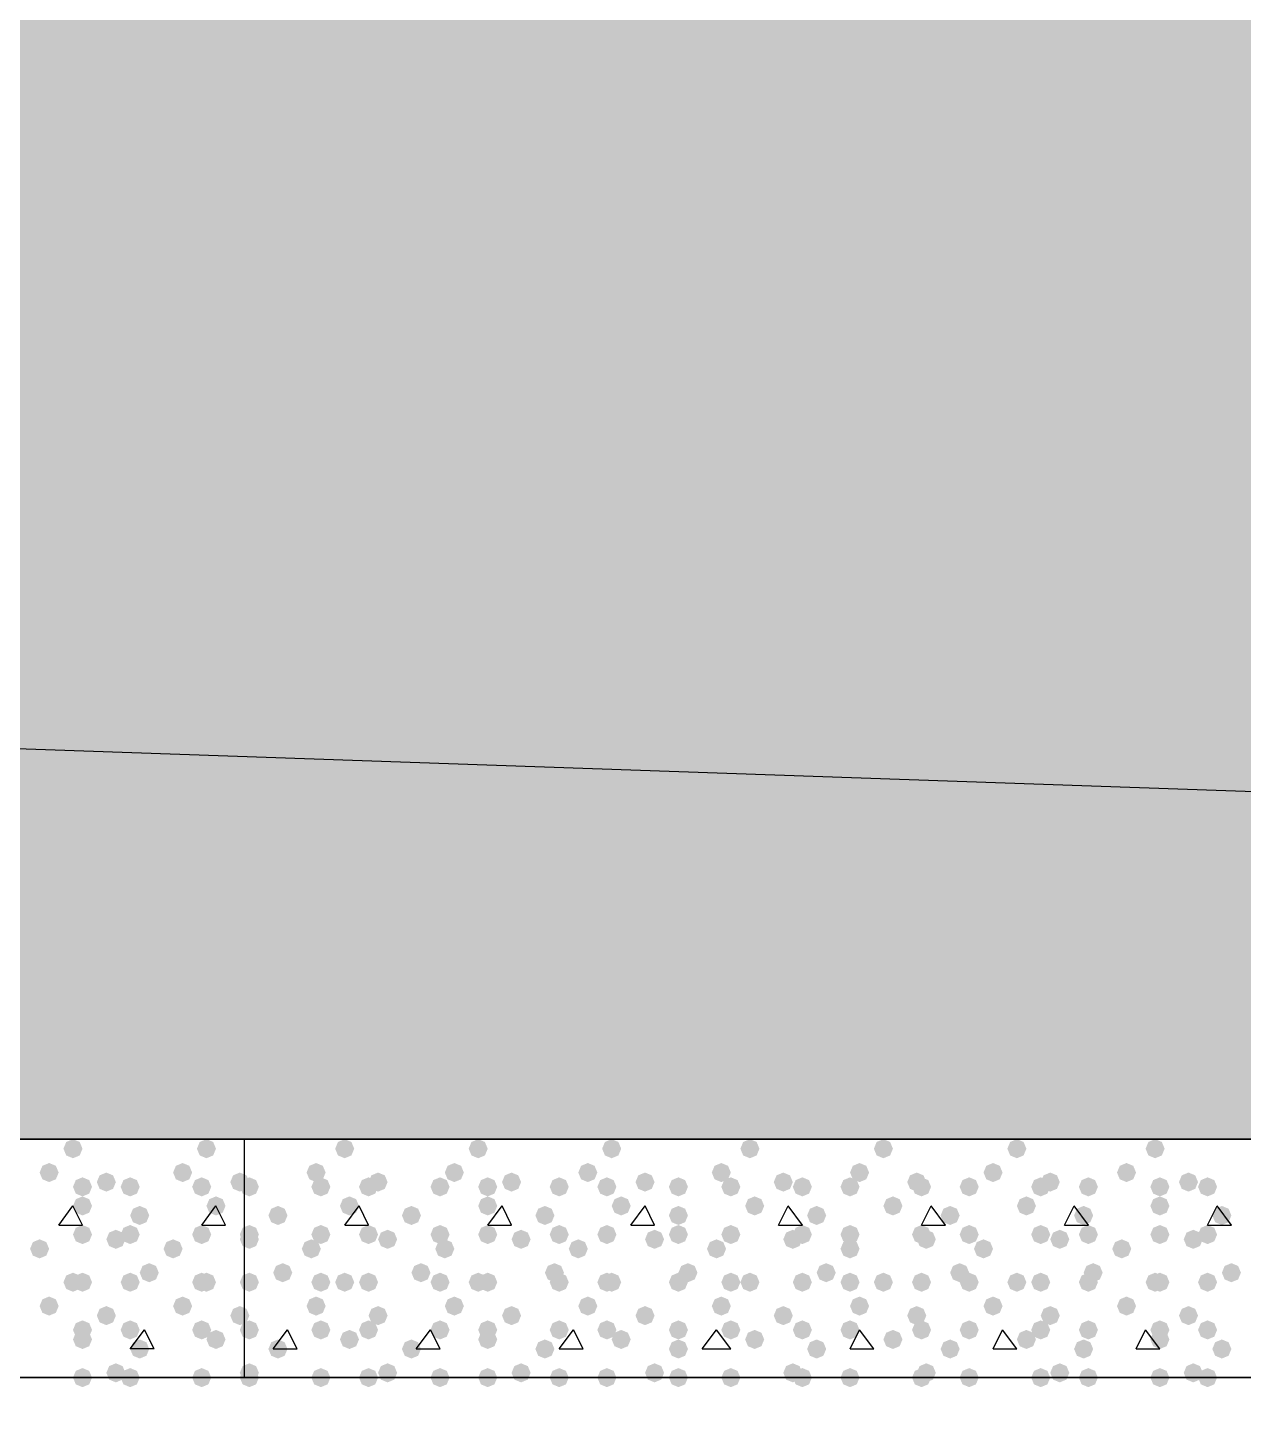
# Model space of a CAD drawing. Header units: millimetres. Extents: x 0 to 420, y 0 to 297.
# Drawn here: x 279.76 to 290.55, y 147.82 to 160.11 of the extents above; entities that cross this region are included whole.
import ezdxf

# ---------------------------------------------------------------- set-up
doc = ezdxf.new("R2010")
doc.units = ezdxf.units.MM
doc.layers.get('0').update_dxf_attribs({"linetype": 'CONTINUOUS'})

msp = doc.modelspace()

# ---------------------------------------------------------------- hatches: boundary and pattern name
at = {"true_color": 0x000008}
h = msp.add_hatch(color=0, dxfattribs=at)
h.paths.add_polyline_path([(379.518333, 162.263667), (33.401, 162.263667), (379.518333, 150.241)], flags=0)
h.paths.add_polyline_path([(33.401, 162.263667), (379.518333, 150.241), (33.401, 150.241)], flags=0)
at = {"true_color": 0x000007}
for points in [[(280.246667, 150.156333), (280.221796, 150.096537), (280.162, 150.071667), (280.102204, 150.096537), (280.077333, 150.156333), (280.102204, 150.216129), (280.162, 150.241), (280.221796, 150.216129)], [(281.432, 150.156333), (281.407129, 150.096537), (281.347333, 150.071667), (281.287537, 150.096537), (281.262667, 150.156333), (281.287537, 150.216129), (281.347333, 150.241), (281.407129, 150.216129)], [(280.035, 149.944667), (280.010129, 149.884871), (279.950333, 149.86), (279.890538, 149.884871), (279.865667, 149.944667), (279.890537, 150.004462), (279.950333, 150.029333), (280.010129, 150.004463)], [(281.220333, 149.944667), (281.195462, 149.884871), (281.135667, 149.86), (281.075871, 149.884871), (281.051, 149.944667), (281.075871, 150.004462), (281.135667, 150.029333), (281.195462, 150.004463)], [(280.331333, 149.817667), (280.306462, 149.757871), (280.246667, 149.733), (280.186871, 149.757871), (280.162, 149.817667), (280.186871, 149.877462), (280.246667, 149.902333), (280.306462, 149.877463)], [(280.543, 149.86), (280.518129, 149.800204), (280.458333, 149.775333), (280.398537, 149.800204), (280.373667, 149.86), (280.398537, 149.919796), (280.458333, 149.944667), (280.518129, 149.919796)], [(280.754667, 149.817667), (280.729796, 149.757871), (280.67, 149.733), (280.610204, 149.757871), (280.585333, 149.817667), (280.610204, 149.877462), (280.67, 149.902333), (280.729796, 149.877463)], [(281.389667, 149.817667), (281.364796, 149.757871), (281.305, 149.733), (281.245204, 149.757871), (281.220333, 149.817667), (281.245204, 149.877462), (281.305, 149.902333), (281.364796, 149.877463)], [(281.728333, 149.86), (281.703463, 149.800204), (281.643667, 149.775333), (281.583871, 149.800204), (281.559, 149.86), (281.583871, 149.919796), (281.643667, 149.944667), (281.703462, 149.919796)], [(280.331333, 149.648333), (280.306462, 149.588537), (280.246667, 149.563667), (280.186871, 149.588537), (280.162, 149.648333), (280.186871, 149.708129), (280.246667, 149.733), (280.306462, 149.708129)], [(281.516667, 149.648333), (281.491796, 149.588537), (281.432, 149.563667), (281.372204, 149.588537), (281.347333, 149.648333), (281.372204, 149.708129), (281.432, 149.733), (281.491796, 149.708129)], [(280.839333, 149.563667), (280.814462, 149.503871), (280.754667, 149.479), (280.694871, 149.503871), (280.67, 149.563667), (280.694871, 149.623462), (280.754667, 149.648333), (280.814462, 149.623463)], [(280.331333, 149.394333), (280.306462, 149.334537), (280.246667, 149.309667), (280.186871, 149.334537), (280.162, 149.394333), (280.186871, 149.454129), (280.246667, 149.479), (280.306462, 149.454129)], [(280.754667, 149.394333), (280.729796, 149.334537), (280.67, 149.309667), (280.610204, 149.334537), (280.585333, 149.394333), (280.610204, 149.454129), (280.67, 149.479), (280.729796, 149.454129)], [(281.389667, 149.394333), (281.364796, 149.334537), (281.305, 149.309667), (281.245204, 149.334537), (281.220333, 149.394333), (281.245204, 149.454129), (281.305, 149.479), (281.364796, 149.454129)], [(279.950333, 149.267333), (279.925462, 149.207537), (279.865667, 149.182667), (279.805871, 149.207537), (279.781, 149.267333), (279.805871, 149.327129), (279.865667, 149.352), (279.925462, 149.327129)], [(280.627667, 149.352), (280.602796, 149.292204), (280.543, 149.267333), (280.483204, 149.292204), (280.458333, 149.352), (280.483204, 149.411796), (280.543, 149.436667), (280.602796, 149.411796)], [(281.135667, 149.267333), (281.110796, 149.207537), (281.051, 149.182667), (280.991204, 149.207537), (280.966333, 149.267333), (280.991204, 149.327129), (281.051, 149.352), (281.110796, 149.327129)], [(280.924, 149.055667), (280.899129, 148.995871), (280.839333, 148.971), (280.779538, 148.995871), (280.754667, 149.055667), (280.779537, 149.115462), (280.839333, 149.140333), (280.899129, 149.115463)], [(280.246667, 148.971), (280.221796, 148.911204), (280.162, 148.886333), (280.102204, 148.911204), (280.077333, 148.971), (280.102204, 149.030796), (280.162, 149.055667), (280.221796, 149.030796)], [(280.331333, 148.971), (280.306462, 148.911204), (280.246667, 148.886333), (280.186871, 148.911204), (280.162, 148.971), (280.186871, 149.030796), (280.246667, 149.055667), (280.306462, 149.030796)], [(280.754667, 148.971), (280.729796, 148.911204), (280.67, 148.886333), (280.610204, 148.911204), (280.585333, 148.971), (280.610204, 149.030796), (280.67, 149.055667), (280.729796, 149.030796)], [(281.389667, 148.971), (281.364796, 148.911204), (281.305, 148.886333), (281.245204, 148.911204), (281.220333, 148.971), (281.245204, 149.030796), (281.305, 149.055667), (281.364796, 149.030796)], [(281.432, 148.971), (281.407129, 148.911204), (281.347333, 148.886333), (281.287537, 148.911204), (281.262667, 148.971), (281.287537, 149.030796), (281.347333, 149.055667), (281.407129, 149.030796)], [(280.035, 148.759333), (280.010129, 148.699537), (279.950333, 148.674667), (279.890538, 148.699537), (279.865667, 148.759333), (279.890537, 148.819129), (279.950333, 148.844), (280.010129, 148.819129)], [(280.543, 148.674667), (280.518129, 148.614871), (280.458333, 148.59), (280.398537, 148.614871), (280.373667, 148.674667), (280.398537, 148.734462), (280.458333, 148.759333), (280.518129, 148.734463)], [(281.220333, 148.759333), (281.195462, 148.699537), (281.135667, 148.674667), (281.075871, 148.699537), (281.051, 148.759333), (281.075871, 148.819129), (281.135667, 148.844), (281.195462, 148.819129)], [(281.728333, 148.674667), (281.703463, 148.614871), (281.643667, 148.59), (281.583871, 148.614871), (281.559, 148.674667), (281.583871, 148.734462), (281.643667, 148.759333), (281.703462, 148.734463)], [(280.331333, 148.547667), (280.306462, 148.487871), (280.246667, 148.463), (280.186871, 148.487871), (280.162, 148.547667), (280.186871, 148.607462), (280.246667, 148.632333), (280.306462, 148.607463)], [(280.754667, 148.547667), (280.729796, 148.487871), (280.67, 148.463), (280.610204, 148.487871), (280.585333, 148.547667), (280.610204, 148.607462), (280.67, 148.632333), (280.729796, 148.607463)], [(281.389667, 148.547667), (281.364796, 148.487871), (281.305, 148.463), (281.245204, 148.487871), (281.220333, 148.547667), (281.245204, 148.607462), (281.305, 148.632333), (281.364796, 148.607463)], [(280.331333, 148.463), (280.306462, 148.403204), (280.246667, 148.378333), (280.186871, 148.403204), (280.162, 148.463), (280.186871, 148.522796), (280.246667, 148.547667), (280.306462, 148.522796)], [(281.516667, 148.463), (281.491796, 148.403204), (281.432, 148.378333), (281.372204, 148.403204), (281.347333, 148.463), (281.372204, 148.522796), (281.432, 148.547667), (281.491796, 148.522796)], [(280.839333, 148.378333), (280.814462, 148.318537), (280.754667, 148.293667), (280.694871, 148.318537), (280.67, 148.378333), (280.694871, 148.438129), (280.754667, 148.463), (280.814462, 148.438129)], [(280.627667, 148.166667), (280.602796, 148.106871), (280.543, 148.082), (280.483204, 148.106871), (280.458333, 148.166667), (280.483204, 148.226462), (280.543, 148.251333), (280.602796, 148.226463)], [(280.331333, 148.124333), (280.306462, 148.064537), (280.246667, 148.039667), (280.186871, 148.064537), (280.162, 148.124333), (280.186871, 148.184129), (280.246667, 148.209), (280.306462, 148.184129)], [(280.754667, 148.124333), (280.729796, 148.064537), (280.67, 148.039667), (280.610204, 148.064537), (280.585333, 148.124333), (280.610204, 148.184129), (280.67, 148.209), (280.729796, 148.184129)], [(281.389667, 148.124333), (281.364796, 148.064537), (281.305, 148.039667), (281.245204, 148.064537), (281.220333, 148.124333), (281.245204, 148.184129), (281.305, 148.209), (281.364796, 148.184129)]]:
    msp.add_hatch(color=0, dxfattribs=at).paths.add_polyline_path(points, flags=0)
at = {"true_color": 0x000008}
for points in [[(282.659667, 150.156333), (282.634796, 150.096537), (282.575, 150.071667), (282.515204, 150.096537), (282.490333, 150.156333), (282.515204, 150.216129), (282.575, 150.241), (282.634796, 150.216129)], [(283.845, 150.156333), (283.820129, 150.096537), (283.760333, 150.071667), (283.700538, 150.096537), (283.675667, 150.156333), (283.700537, 150.216129), (283.760333, 150.241), (283.820129, 150.216129)], [(285.030333, 150.156333), (285.005463, 150.096537), (284.945667, 150.071667), (284.885871, 150.096537), (284.861, 150.156333), (284.885871, 150.216129), (284.945667, 150.241), (285.005462, 150.216129)], [(286.258, 150.156333), (286.233129, 150.096537), (286.173333, 150.071667), (286.113538, 150.096537), (286.088667, 150.156333), (286.113537, 150.216129), (286.173333, 150.241), (286.233129, 150.216129)], [(287.443333, 150.156333), (287.418463, 150.096537), (287.358667, 150.071667), (287.298871, 150.096537), (287.274, 150.156333), (287.298871, 150.216129), (287.358667, 150.241), (287.418462, 150.216129)], [(288.628667, 150.156333), (288.603796, 150.096537), (288.544, 150.071667), (288.484204, 150.096537), (288.459333, 150.156333), (288.484204, 150.216129), (288.544, 150.241), (288.603796, 150.216129)], [(289.856333, 150.156333), (289.831462, 150.096537), (289.771667, 150.071667), (289.711871, 150.096537), (289.687, 150.156333), (289.711871, 150.216129), (289.771667, 150.241), (289.831462, 150.216129)], [(282.405667, 149.944667), (282.380796, 149.884871), (282.321, 149.86), (282.261204, 149.884871), (282.236333, 149.944667), (282.261204, 150.004462), (282.321, 150.029333), (282.380796, 150.004463)], [(283.633333, 149.944667), (283.608462, 149.884871), (283.548667, 149.86), (283.488871, 149.884871), (283.464, 149.944667), (283.488871, 150.004462), (283.548667, 150.029333), (283.608462, 150.004463)], [(284.818667, 149.944667), (284.793796, 149.884871), (284.734, 149.86), (284.674204, 149.884871), (284.649333, 149.944667), (284.674204, 150.004462), (284.734, 150.029333), (284.793796, 150.004463)], [(286.004, 149.944667), (285.979129, 149.884871), (285.919333, 149.86), (285.859537, 149.884871), (285.834667, 149.944667), (285.859537, 150.004462), (285.919333, 150.029333), (285.979129, 150.004463)], [(287.231667, 149.944667), (287.206796, 149.884871), (287.147, 149.86), (287.087204, 149.884871), (287.062333, 149.944667), (287.087204, 150.004462), (287.147, 150.029333), (287.206796, 150.004463)], [(288.417, 149.944667), (288.392129, 149.884871), (288.332333, 149.86), (288.272538, 149.884871), (288.247667, 149.944667), (288.272537, 150.004462), (288.332333, 150.029333), (288.392129, 150.004463)], [(289.602333, 149.944667), (289.577462, 149.884871), (289.517667, 149.86), (289.457871, 149.884871), (289.433, 149.944667), (289.457871, 150.004462), (289.517667, 150.029333), (289.577462, 150.004463)], [(281.813, 149.817667), (281.788129, 149.757871), (281.728333, 149.733), (281.668537, 149.757871), (281.643667, 149.817667), (281.668537, 149.877462), (281.728333, 149.902333), (281.788129, 149.877463)], [(282.448, 149.817667), (282.423129, 149.757871), (282.363333, 149.733), (282.303538, 149.757871), (282.278667, 149.817667), (282.303537, 149.877462), (282.363333, 149.902333), (282.423129, 149.877463)], [(282.871333, 149.817667), (282.846462, 149.757871), (282.786667, 149.733), (282.726871, 149.757871), (282.702, 149.817667), (282.726871, 149.877462), (282.786667, 149.902333), (282.846462, 149.877463)], [(282.956, 149.86), (282.931129, 149.800204), (282.871333, 149.775333), (282.811537, 149.800204), (282.786667, 149.86), (282.811537, 149.919796), (282.871333, 149.944667), (282.931129, 149.919796)], [(283.506333, 149.817667), (283.481462, 149.757871), (283.421667, 149.733), (283.361871, 149.757871), (283.337, 149.817667), (283.361871, 149.877462), (283.421667, 149.902333), (283.481462, 149.877463)], [(283.929667, 149.817667), (283.904796, 149.757871), (283.845, 149.733), (283.785204, 149.757871), (283.760333, 149.817667), (283.785204, 149.877462), (283.845, 149.902333), (283.904796, 149.877463)], [(284.141333, 149.86), (284.116463, 149.800204), (284.056667, 149.775333), (283.996871, 149.800204), (283.972, 149.86), (283.996871, 149.919796), (284.056667, 149.944667), (284.116462, 149.919796)], [(284.564667, 149.817667), (284.539796, 149.757871), (284.48, 149.733), (284.420204, 149.757871), (284.395333, 149.817667), (284.420204, 149.877462), (284.48, 149.902333), (284.539796, 149.877463)], [(284.988, 149.817667), (284.963129, 149.757871), (284.903333, 149.733), (284.843538, 149.757871), (284.818667, 149.817667), (284.843537, 149.877462), (284.903333, 149.902333), (284.963129, 149.877463)], [(285.326667, 149.86), (285.301796, 149.800204), (285.242, 149.775333), (285.182204, 149.800204), (285.157333, 149.86), (285.182204, 149.919796), (285.242, 149.944667), (285.301796, 149.919796)], [(285.623, 149.817667), (285.598129, 149.757871), (285.538333, 149.733), (285.478538, 149.757871), (285.453667, 149.817667), (285.478537, 149.877462), (285.538333, 149.902333), (285.598129, 149.877463)], [(286.088667, 149.817667), (286.063796, 149.757871), (286.004, 149.733), (285.944204, 149.757871), (285.919333, 149.817667), (285.944204, 149.877462), (286.004, 149.902333), (286.063796, 149.877463)], [(286.554333, 149.86), (286.529462, 149.800204), (286.469667, 149.775333), (286.409871, 149.800204), (286.385, 149.86), (286.409871, 149.919796), (286.469667, 149.944667), (286.529462, 149.919796)], [(286.723667, 149.817667), (286.698796, 149.757871), (286.639, 149.733), (286.579204, 149.757871), (286.554333, 149.817667), (286.579204, 149.877462), (286.639, 149.902333), (286.698796, 149.877463)], [(287.147, 149.817667), (287.122129, 149.757871), (287.062333, 149.733), (287.002538, 149.757871), (286.977667, 149.817667), (287.002537, 149.877462), (287.062333, 149.902333), (287.122129, 149.877463)], [(287.739667, 149.86), (287.714796, 149.800204), (287.655, 149.775333), (287.595204, 149.800204), (287.570333, 149.86), (287.595204, 149.919796), (287.655, 149.944667), (287.714796, 149.919796)], [(287.782, 149.817667), (287.757129, 149.757871), (287.697333, 149.733), (287.637538, 149.757871), (287.612667, 149.817667), (287.637537, 149.877462), (287.697333, 149.902333), (287.757129, 149.877463)], [(288.205333, 149.817667), (288.180462, 149.757871), (288.120667, 149.733), (288.060871, 149.757871), (288.036, 149.817667), (288.060871, 149.877462), (288.120667, 149.902333), (288.180462, 149.877463)], [(288.840333, 149.817667), (288.815462, 149.757871), (288.755667, 149.733), (288.695871, 149.757871), (288.671, 149.817667), (288.695871, 149.877462), (288.755667, 149.902333), (288.815462, 149.877463)], [(288.925, 149.86), (288.900129, 149.800204), (288.840333, 149.775333), (288.780538, 149.800204), (288.755667, 149.86), (288.780537, 149.919796), (288.840333, 149.944667), (288.900129, 149.919796)], [(289.263667, 149.817667), (289.238796, 149.757871), (289.179, 149.733), (289.119204, 149.757871), (289.094333, 149.817667), (289.119204, 149.877462), (289.179, 149.902333), (289.238796, 149.877463)], [(289.898667, 149.817667), (289.873796, 149.757871), (289.814, 149.733), (289.754204, 149.757871), (289.729333, 149.817667), (289.754204, 149.877462), (289.814, 149.902333), (289.873796, 149.877463)], [(290.152667, 149.86), (290.127796, 149.800204), (290.068, 149.775333), (290.008204, 149.800204), (289.983333, 149.86), (290.008204, 149.919796), (290.068, 149.944667), (290.127796, 149.919796)], [(290.322, 149.817667), (290.297129, 149.757871), (290.237333, 149.733), (290.177538, 149.757871), (290.152667, 149.817667), (290.177537, 149.877462), (290.237333, 149.902333), (290.297129, 149.877463)], [(282.702, 149.648333), (282.677129, 149.588537), (282.617333, 149.563667), (282.557538, 149.588537), (282.532667, 149.648333), (282.557537, 149.708129), (282.617333, 149.733), (282.677129, 149.708129)], [(283.929667, 149.648333), (283.904796, 149.588537), (283.845, 149.563667), (283.785204, 149.588537), (283.760333, 149.648333), (283.785204, 149.708129), (283.845, 149.733), (283.904796, 149.708129)], [(285.115, 149.648333), (285.090129, 149.588537), (285.030333, 149.563667), (284.970537, 149.588537), (284.945667, 149.648333), (284.970537, 149.708129), (285.030333, 149.733), (285.090129, 149.708129)], [(286.300333, 149.648333), (286.275463, 149.588537), (286.215667, 149.563667), (286.155871, 149.588537), (286.131, 149.648333), (286.155871, 149.708129), (286.215667, 149.733), (286.275462, 149.708129)], [(287.528, 149.648333), (287.503129, 149.588537), (287.443333, 149.563667), (287.383537, 149.588537), (287.358667, 149.648333), (287.383537, 149.708129), (287.443333, 149.733), (287.503129, 149.708129)], [(288.713333, 149.648333), (288.688463, 149.588537), (288.628667, 149.563667), (288.568871, 149.588537), (288.544, 149.648333), (288.568871, 149.708129), (288.628667, 149.733), (288.688462, 149.708129)], [(289.898667, 149.648333), (289.873796, 149.588537), (289.814, 149.563667), (289.754204, 149.588537), (289.729333, 149.648333), (289.754204, 149.708129), (289.814, 149.733), (289.873796, 149.708129)], [(282.067, 149.563667), (282.042129, 149.503871), (281.982333, 149.479), (281.922538, 149.503871), (281.897667, 149.563667), (281.922537, 149.623462), (281.982333, 149.648333), (282.042129, 149.623463)], [(283.252333, 149.563667), (283.227463, 149.503871), (283.167667, 149.479), (283.107871, 149.503871), (283.083, 149.563667), (283.107871, 149.623462), (283.167667, 149.648333), (283.227462, 149.623463)], [(284.437667, 149.563667), (284.412796, 149.503871), (284.353, 149.479), (284.293204, 149.503871), (284.268333, 149.563667), (284.293204, 149.623462), (284.353, 149.648333), (284.412796, 149.623463)], [(285.623, 149.563667), (285.598129, 149.503871), (285.538333, 149.479), (285.478538, 149.503871), (285.453667, 149.563667), (285.478537, 149.623462), (285.538333, 149.648333), (285.598129, 149.623463)], [(286.850667, 149.563667), (286.825796, 149.503871), (286.766, 149.479), (286.706204, 149.503871), (286.681333, 149.563667), (286.706204, 149.623462), (286.766, 149.648333), (286.825796, 149.623463)], [(288.036, 149.563667), (288.011129, 149.503871), (287.951333, 149.479), (287.891538, 149.503871), (287.866667, 149.563667), (287.891537, 149.623462), (287.951333, 149.648333), (288.011129, 149.623463)], [(289.221333, 149.563667), (289.196462, 149.503871), (289.136667, 149.479), (289.076871, 149.503871), (289.052, 149.563667), (289.076871, 149.623462), (289.136667, 149.648333), (289.196462, 149.623463)], [(290.449, 149.563667), (290.424129, 149.503871), (290.364333, 149.479), (290.304537, 149.503871), (290.279667, 149.563667), (290.304537, 149.623462), (290.364333, 149.648333), (290.424129, 149.623463)], [(281.813, 149.394333), (281.788129, 149.334537), (281.728333, 149.309667), (281.668537, 149.334537), (281.643667, 149.394333), (281.668537, 149.454129), (281.728333, 149.479), (281.788129, 149.454129)], [(282.448, 149.394333), (282.423129, 149.334537), (282.363333, 149.309667), (282.303538, 149.334537), (282.278667, 149.394333), (282.303537, 149.454129), (282.363333, 149.479), (282.423129, 149.454129)], [(282.871333, 149.394333), (282.846462, 149.334537), (282.786667, 149.309667), (282.726871, 149.334537), (282.702, 149.394333), (282.726871, 149.454129), (282.786667, 149.479), (282.846462, 149.454129)], [(283.506333, 149.394333), (283.481462, 149.334537), (283.421667, 149.309667), (283.361871, 149.334537), (283.337, 149.394333), (283.361871, 149.454129), (283.421667, 149.479), (283.481462, 149.454129)], [(283.929667, 149.394333), (283.904796, 149.334537), (283.845, 149.309667), (283.785204, 149.334537), (283.760333, 149.394333), (283.785204, 149.454129), (283.845, 149.479), (283.904796, 149.454129)], [(284.564667, 149.394333), (284.539796, 149.334537), (284.48, 149.309667), (284.420204, 149.334537), (284.395333, 149.394333), (284.420204, 149.454129), (284.48, 149.479), (284.539796, 149.454129)], [(284.988, 149.394333), (284.963129, 149.334537), (284.903333, 149.309667), (284.843538, 149.334537), (284.818667, 149.394333), (284.843537, 149.454129), (284.903333, 149.479), (284.963129, 149.454129)], [(285.623, 149.394333), (285.598129, 149.334537), (285.538333, 149.309667), (285.478538, 149.334537), (285.453667, 149.394333), (285.478537, 149.454129), (285.538333, 149.479), (285.598129, 149.454129)], [(286.088667, 149.394333), (286.063796, 149.334537), (286.004, 149.309667), (285.944204, 149.334537), (285.919333, 149.394333), (285.944204, 149.454129), (286.004, 149.479), (286.063796, 149.454129)], [(286.723667, 149.394333), (286.698796, 149.334537), (286.639, 149.309667), (286.579204, 149.334537), (286.554333, 149.394333), (286.579204, 149.454129), (286.639, 149.479), (286.698796, 149.454129)], [(287.147, 149.394333), (287.122129, 149.334537), (287.062333, 149.309667), (287.002538, 149.334537), (286.977667, 149.394333), (287.002537, 149.454129), (287.062333, 149.479), (287.122129, 149.454129)], [(287.782, 149.394333), (287.757129, 149.334537), (287.697333, 149.309667), (287.637538, 149.334537), (287.612667, 149.394333), (287.637537, 149.454129), (287.697333, 149.479), (287.757129, 149.454129)], [(288.205333, 149.394333), (288.180462, 149.334537), (288.120667, 149.309667), (288.060871, 149.334537), (288.036, 149.394333), (288.060871, 149.454129), (288.120667, 149.479), (288.180462, 149.454129)], [(288.840333, 149.394333), (288.815462, 149.334537), (288.755667, 149.309667), (288.695871, 149.334537), (288.671, 149.394333), (288.695871, 149.454129), (288.755667, 149.479), (288.815462, 149.454129)], [(289.263667, 149.394333), (289.238796, 149.334537), (289.179, 149.309667), (289.119204, 149.334537), (289.094333, 149.394333), (289.119204, 149.454129), (289.179, 149.479), (289.238796, 149.454129)], [(289.898667, 149.394333), (289.873796, 149.334537), (289.814, 149.309667), (289.754204, 149.334537), (289.729333, 149.394333), (289.754204, 149.454129), (289.814, 149.479), (289.873796, 149.454129)], [(290.322, 149.394333), (290.297129, 149.334537), (290.237333, 149.309667), (290.177538, 149.334537), (290.152667, 149.394333), (290.177537, 149.454129), (290.237333, 149.479), (290.297129, 149.454129)], [(281.813, 149.352), (281.788129, 149.292204), (281.728333, 149.267333), (281.668537, 149.292204), (281.643667, 149.352), (281.668537, 149.411796), (281.728333, 149.436667), (281.788129, 149.411796)], [(282.363333, 149.267333), (282.338462, 149.207537), (282.278667, 149.182667), (282.218871, 149.207537), (282.194, 149.267333), (282.218871, 149.327129), (282.278667, 149.352), (282.338462, 149.327129)], [(283.040667, 149.352), (283.015796, 149.292204), (282.956, 149.267333), (282.896204, 149.292204), (282.871333, 149.352), (282.896204, 149.411796), (282.956, 149.436667), (283.015796, 149.411796)], [(283.548667, 149.267333), (283.523796, 149.207537), (283.464, 149.182667), (283.404204, 149.207537), (283.379333, 149.267333), (283.404204, 149.327129), (283.464, 149.352), (283.523796, 149.327129)], [(284.226, 149.352), (284.201129, 149.292204), (284.141333, 149.267333), (284.081537, 149.292204), (284.056667, 149.352), (284.081537, 149.411796), (284.141333, 149.436667), (284.201129, 149.411796)], [(284.734, 149.267333), (284.709129, 149.207537), (284.649333, 149.182667), (284.589538, 149.207537), (284.564667, 149.267333), (284.589537, 149.327129), (284.649333, 149.352), (284.709129, 149.327129)], [(285.411333, 149.352), (285.386462, 149.292204), (285.326667, 149.267333), (285.266871, 149.292204), (285.242, 149.352), (285.266871, 149.411796), (285.326667, 149.436667), (285.386462, 149.411796)], [(285.961667, 149.267333), (285.936796, 149.207537), (285.877, 149.182667), (285.817204, 149.207537), (285.792333, 149.267333), (285.817204, 149.327129), (285.877, 149.352), (285.936796, 149.327129)], [(286.639, 149.352), (286.614129, 149.292204), (286.554333, 149.267333), (286.494537, 149.292204), (286.469667, 149.352), (286.494537, 149.411796), (286.554333, 149.436667), (286.614129, 149.411796)], [(287.147, 149.267333), (287.122129, 149.207537), (287.062333, 149.182667), (287.002538, 149.207537), (286.977667, 149.267333), (287.002537, 149.327129), (287.062333, 149.352), (287.122129, 149.327129)], [(287.824333, 149.352), (287.799463, 149.292204), (287.739667, 149.267333), (287.679871, 149.292204), (287.655, 149.352), (287.679871, 149.411796), (287.739667, 149.436667), (287.799462, 149.411796)], [(288.332333, 149.267333), (288.307462, 149.207537), (288.247667, 149.182667), (288.187871, 149.207537), (288.163, 149.267333), (288.187871, 149.327129), (288.247667, 149.352), (288.307462, 149.327129)], [(289.009667, 149.352), (288.984796, 149.292204), (288.925, 149.267333), (288.865204, 149.292204), (288.840333, 149.352), (288.865204, 149.411796), (288.925, 149.436667), (288.984796, 149.411796)], [(289.56, 149.267333), (289.535129, 149.207537), (289.475333, 149.182667), (289.415538, 149.207537), (289.390667, 149.267333), (289.415537, 149.327129), (289.475333, 149.352), (289.535129, 149.327129)], [(290.195, 149.352), (290.170129, 149.292204), (290.110333, 149.267333), (290.050538, 149.292204), (290.025667, 149.352), (290.050537, 149.411796), (290.110333, 149.436667), (290.170129, 149.411796)], [(282.109333, 149.055667), (282.084462, 148.995871), (282.024667, 148.971), (281.964871, 148.995871), (281.94, 149.055667), (281.964871, 149.115462), (282.024667, 149.140333), (282.084462, 149.115463)], [(283.337, 149.055667), (283.312129, 148.995871), (283.252333, 148.971), (283.192538, 148.995871), (283.167667, 149.055667), (283.192537, 149.115462), (283.252333, 149.140333), (283.312129, 149.115463)], [(284.522333, 149.055667), (284.497462, 148.995871), (284.437667, 148.971), (284.377871, 148.995871), (284.353, 149.055667), (284.377871, 149.115462), (284.437667, 149.140333), (284.497462, 149.115463)], [(285.707667, 149.055667), (285.682796, 148.995871), (285.623, 148.971), (285.563204, 148.995871), (285.538333, 149.055667), (285.563204, 149.115462), (285.623, 149.140333), (285.682796, 149.115463)], [(286.935333, 149.055667), (286.910462, 148.995871), (286.850667, 148.971), (286.790871, 148.995871), (286.766, 149.055667), (286.790871, 149.115462), (286.850667, 149.140333), (286.910462, 149.115463)], [(288.120667, 149.055667), (288.095796, 148.995871), (288.036, 148.971), (287.976204, 148.995871), (287.951333, 149.055667), (287.976204, 149.115462), (288.036, 149.140333), (288.095796, 149.115463)], [(289.306, 149.055667), (289.281129, 148.995871), (289.221333, 148.971), (289.161538, 148.995871), (289.136667, 149.055667), (289.161537, 149.115462), (289.221333, 149.140333), (289.281129, 149.115463)], [(290.533667, 149.055667), (290.508796, 148.995871), (290.449, 148.971), (290.389204, 148.995871), (290.364333, 149.055667), (290.389204, 149.115462), (290.449, 149.140333), (290.508796, 149.115463)], [(281.813, 148.971), (281.788129, 148.911204), (281.728333, 148.886333), (281.668537, 148.911204), (281.643667, 148.971), (281.668537, 149.030796), (281.728333, 149.055667), (281.788129, 149.030796)], [(282.448, 148.971), (282.423129, 148.911204), (282.363333, 148.886333), (282.303538, 148.911204), (282.278667, 148.971), (282.303537, 149.030796), (282.363333, 149.055667), (282.423129, 149.030796)], [(282.659667, 148.971), (282.634796, 148.911204), (282.575, 148.886333), (282.515204, 148.911204), (282.490333, 148.971), (282.515204, 149.030796), (282.575, 149.055667), (282.634796, 149.030796)], [(282.871333, 148.971), (282.846462, 148.911204), (282.786667, 148.886333), (282.726871, 148.911204), (282.702, 148.971), (282.726871, 149.030796), (282.786667, 149.055667), (282.846462, 149.030796)], [(283.506333, 148.971), (283.481462, 148.911204), (283.421667, 148.886333), (283.361871, 148.911204), (283.337, 148.971), (283.361871, 149.030796), (283.421667, 149.055667), (283.481462, 149.030796)], [(283.845, 148.971), (283.820129, 148.911204), (283.760333, 148.886333), (283.700538, 148.911204), (283.675667, 148.971), (283.700537, 149.030796), (283.760333, 149.055667), (283.820129, 149.030796)], [(283.929667, 148.971), (283.904796, 148.911204), (283.845, 148.886333), (283.785204, 148.911204), (283.760333, 148.971), (283.785204, 149.030796), (283.845, 149.055667), (283.904796, 149.030796)], [(284.564667, 148.971), (284.539796, 148.911204), (284.48, 148.886333), (284.420204, 148.911204), (284.395333, 148.971), (284.420204, 149.030796), (284.48, 149.055667), (284.539796, 149.030796)], [(284.988, 148.971), (284.963129, 148.911204), (284.903333, 148.886333), (284.843538, 148.911204), (284.818667, 148.971), (284.843537, 149.030796), (284.903333, 149.055667), (284.963129, 149.030796)], [(285.030333, 148.971), (285.005463, 148.911204), (284.945667, 148.886333), (284.885871, 148.911204), (284.861, 148.971), (284.885871, 149.030796), (284.945667, 149.055667), (285.005462, 149.030796)], [(285.623, 148.971), (285.598129, 148.911204), (285.538333, 148.886333), (285.478538, 148.911204), (285.453667, 148.971), (285.478537, 149.030796), (285.538333, 149.055667), (285.598129, 149.030796)], [(286.088667, 148.971), (286.063796, 148.911204), (286.004, 148.886333), (285.944204, 148.911204), (285.919333, 148.971), (285.944204, 149.030796), (286.004, 149.055667), (286.063796, 149.030796)], [(286.258, 148.971), (286.233129, 148.911204), (286.173333, 148.886333), (286.113538, 148.911204), (286.088667, 148.971), (286.113537, 149.030796), (286.173333, 149.055667), (286.233129, 149.030796)], [(286.723667, 148.971), (286.698796, 148.911204), (286.639, 148.886333), (286.579204, 148.911204), (286.554333, 148.971), (286.579204, 149.030796), (286.639, 149.055667), (286.698796, 149.030796)], [(287.147, 148.971), (287.122129, 148.911204), (287.062333, 148.886333), (287.002538, 148.911204), (286.977667, 148.971), (287.002537, 149.030796), (287.062333, 149.055667), (287.122129, 149.030796)], [(287.443333, 148.971), (287.418463, 148.911204), (287.358667, 148.886333), (287.298871, 148.911204), (287.274, 148.971), (287.298871, 149.030796), (287.358667, 149.055667), (287.418462, 149.030796)], [(287.782, 148.971), (287.757129, 148.911204), (287.697333, 148.886333), (287.637538, 148.911204), (287.612667, 148.971), (287.637537, 149.030796), (287.697333, 149.055667), (287.757129, 149.030796)], [(288.205333, 148.971), (288.180462, 148.911204), (288.120667, 148.886333), (288.060871, 148.911204), (288.036, 148.971), (288.060871, 149.030796), (288.120667, 149.055667), (288.180462, 149.030796)], [(288.628667, 148.971), (288.603796, 148.911204), (288.544, 148.886333), (288.484204, 148.911204), (288.459333, 148.971), (288.484204, 149.030796), (288.544, 149.055667), (288.603796, 149.030796)], [(288.840333, 148.971), (288.815462, 148.911204), (288.755667, 148.886333), (288.695871, 148.911204), (288.671, 148.971), (288.695871, 149.030796), (288.755667, 149.055667), (288.815462, 149.030796)], [(289.263667, 148.971), (289.238796, 148.911204), (289.179, 148.886333), (289.119204, 148.911204), (289.094333, 148.971), (289.119204, 149.030796), (289.179, 149.055667), (289.238796, 149.030796)], [(289.856333, 148.971), (289.831462, 148.911204), (289.771667, 148.886333), (289.711871, 148.911204), (289.687, 148.971), (289.711871, 149.030796), (289.771667, 149.055667), (289.831462, 149.030796)], [(289.898667, 148.971), (289.873796, 148.911204), (289.814, 148.886333), (289.754204, 148.911204), (289.729333, 148.971), (289.754204, 149.030796), (289.814, 149.055667), (289.873796, 149.030796)], [(290.322, 148.971), (290.297129, 148.911204), (290.237333, 148.886333), (290.177538, 148.911204), (290.152667, 148.971), (290.177537, 149.030796), (290.237333, 149.055667), (290.297129, 149.030796)], [(282.405667, 148.759333), (282.380796, 148.699537), (282.321, 148.674667), (282.261204, 148.699537), (282.236333, 148.759333), (282.261204, 148.819129), (282.321, 148.844), (282.380796, 148.819129)], [(282.956, 148.674667), (282.931129, 148.614871), (282.871333, 148.59), (282.811537, 148.614871), (282.786667, 148.674667), (282.811537, 148.734462), (282.871333, 148.759333), (282.931129, 148.734463)], [(283.633333, 148.759333), (283.608462, 148.699537), (283.548667, 148.674667), (283.488871, 148.699537), (283.464, 148.759333), (283.488871, 148.819129), (283.548667, 148.844), (283.608462, 148.819129)], [(284.141333, 148.674667), (284.116463, 148.614871), (284.056667, 148.59), (283.996871, 148.614871), (283.972, 148.674667), (283.996871, 148.734462), (284.056667, 148.759333), (284.116462, 148.734463)], [(284.818667, 148.759333), (284.793796, 148.699537), (284.734, 148.674667), (284.674204, 148.699537), (284.649333, 148.759333), (284.674204, 148.819129), (284.734, 148.844), (284.793796, 148.819129)], [(285.326667, 148.674667), (285.301796, 148.614871), (285.242, 148.59), (285.182204, 148.614871), (285.157333, 148.674667), (285.182204, 148.734462), (285.242, 148.759333), (285.301796, 148.734463)], [(286.004, 148.759333), (285.979129, 148.699537), (285.919333, 148.674667), (285.859537, 148.699537), (285.834667, 148.759333), (285.859537, 148.819129), (285.919333, 148.844), (285.979129, 148.819129)], [(286.554333, 148.674667), (286.529462, 148.614871), (286.469667, 148.59), (286.409871, 148.614871), (286.385, 148.674667), (286.409871, 148.734462), (286.469667, 148.759333), (286.529462, 148.734463)], [(287.231667, 148.759333), (287.206796, 148.699537), (287.147, 148.674667), (287.087204, 148.699537), (287.062333, 148.759333), (287.087204, 148.819129), (287.147, 148.844), (287.206796, 148.819129)], [(287.739667, 148.674667), (287.714796, 148.614871), (287.655, 148.59), (287.595204, 148.614871), (287.570333, 148.674667), (287.595204, 148.734462), (287.655, 148.759333), (287.714796, 148.734463)], [(288.417, 148.759333), (288.392129, 148.699537), (288.332333, 148.674667), (288.272538, 148.699537), (288.247667, 148.759333), (288.272537, 148.819129), (288.332333, 148.844), (288.392129, 148.819129)], [(288.925, 148.674667), (288.900129, 148.614871), (288.840333, 148.59), (288.780538, 148.614871), (288.755667, 148.674667), (288.780537, 148.734462), (288.840333, 148.759333), (288.900129, 148.734463)], [(289.602333, 148.759333), (289.577462, 148.699537), (289.517667, 148.674667), (289.457871, 148.699537), (289.433, 148.759333), (289.457871, 148.819129), (289.517667, 148.844), (289.577462, 148.819129)], [(290.152667, 148.674667), (290.127796, 148.614871), (290.068, 148.59), (290.008204, 148.614871), (289.983333, 148.674667), (290.008204, 148.734462), (290.068, 148.759333), (290.127796, 148.734463)], [(281.813, 148.547667), (281.788129, 148.487871), (281.728333, 148.463), (281.668537, 148.487871), (281.643667, 148.547667), (281.668537, 148.607462), (281.728333, 148.632333), (281.788129, 148.607463)], [(282.448, 148.547667), (282.423129, 148.487871), (282.363333, 148.463), (282.303538, 148.487871), (282.278667, 148.547667), (282.303537, 148.607462), (282.363333, 148.632333), (282.423129, 148.607463)], [(282.871333, 148.547667), (282.846462, 148.487871), (282.786667, 148.463), (282.726871, 148.487871), (282.702, 148.547667), (282.726871, 148.607462), (282.786667, 148.632333), (282.846462, 148.607463)], [(283.506333, 148.547667), (283.481462, 148.487871), (283.421667, 148.463), (283.361871, 148.487871), (283.337, 148.547667), (283.361871, 148.607462), (283.421667, 148.632333), (283.481462, 148.607463)], [(283.929667, 148.547667), (283.904796, 148.487871), (283.845, 148.463), (283.785204, 148.487871), (283.760333, 148.547667), (283.785204, 148.607462), (283.845, 148.632333), (283.904796, 148.607463)], [(284.564667, 148.547667), (284.539796, 148.487871), (284.48, 148.463), (284.420204, 148.487871), (284.395333, 148.547667), (284.420204, 148.607462), (284.48, 148.632333), (284.539796, 148.607463)], [(284.988, 148.547667), (284.963129, 148.487871), (284.903333, 148.463), (284.843538, 148.487871), (284.818667, 148.547667), (284.843537, 148.607462), (284.903333, 148.632333), (284.963129, 148.607463)], [(285.623, 148.547667), (285.598129, 148.487871), (285.538333, 148.463), (285.478538, 148.487871), (285.453667, 148.547667), (285.478537, 148.607462), (285.538333, 148.632333), (285.598129, 148.607463)], [(286.088667, 148.547667), (286.063796, 148.487871), (286.004, 148.463), (285.944204, 148.487871), (285.919333, 148.547667), (285.944204, 148.607462), (286.004, 148.632333), (286.063796, 148.607463)], [(286.723667, 148.547667), (286.698796, 148.487871), (286.639, 148.463), (286.579204, 148.487871), (286.554333, 148.547667), (286.579204, 148.607462), (286.639, 148.632333), (286.698796, 148.607463)], [(287.147, 148.547667), (287.122129, 148.487871), (287.062333, 148.463), (287.002538, 148.487871), (286.977667, 148.547667), (287.002537, 148.607462), (287.062333, 148.632333), (287.122129, 148.607463)], [(287.782, 148.547667), (287.757129, 148.487871), (287.697333, 148.463), (287.637538, 148.487871), (287.612667, 148.547667), (287.637537, 148.607462), (287.697333, 148.632333), (287.757129, 148.607463)], [(288.205333, 148.547667), (288.180462, 148.487871), (288.120667, 148.463), (288.060871, 148.487871), (288.036, 148.547667), (288.060871, 148.607462), (288.120667, 148.632333), (288.180462, 148.607463)], [(288.840333, 148.547667), (288.815462, 148.487871), (288.755667, 148.463), (288.695871, 148.487871), (288.671, 148.547667), (288.695871, 148.607462), (288.755667, 148.632333), (288.815462, 148.607463)], [(289.263667, 148.547667), (289.238796, 148.487871), (289.179, 148.463), (289.119204, 148.487871), (289.094333, 148.547667), (289.119204, 148.607462), (289.179, 148.632333), (289.238796, 148.607463)], [(289.898667, 148.547667), (289.873796, 148.487871), (289.814, 148.463), (289.754204, 148.487871), (289.729333, 148.547667), (289.754204, 148.607462), (289.814, 148.632333), (289.873796, 148.607463)], [(290.322, 148.547667), (290.297129, 148.487871), (290.237333, 148.463), (290.177538, 148.487871), (290.152667, 148.547667), (290.177537, 148.607462), (290.237333, 148.632333), (290.297129, 148.607463)], [(282.702, 148.463), (282.677129, 148.403204), (282.617333, 148.378333), (282.557538, 148.403204), (282.532667, 148.463), (282.557537, 148.522796), (282.617333, 148.547667), (282.677129, 148.522796)], [(283.929667, 148.463), (283.904796, 148.403204), (283.845, 148.378333), (283.785204, 148.403204), (283.760333, 148.463), (283.785204, 148.522796), (283.845, 148.547667), (283.904796, 148.522796)], [(285.115, 148.463), (285.090129, 148.403204), (285.030333, 148.378333), (284.970537, 148.403204), (284.945667, 148.463), (284.970537, 148.522796), (285.030333, 148.547667), (285.090129, 148.522796)], [(286.300333, 148.463), (286.275463, 148.403204), (286.215667, 148.378333), (286.155871, 148.403204), (286.131, 148.463), (286.155871, 148.522796), (286.215667, 148.547667), (286.275462, 148.522796)], [(287.528, 148.463), (287.503129, 148.403204), (287.443333, 148.378333), (287.383537, 148.403204), (287.358667, 148.463), (287.383537, 148.522796), (287.443333, 148.547667), (287.503129, 148.522796)], [(288.713333, 148.463), (288.688463, 148.403204), (288.628667, 148.378333), (288.568871, 148.403204), (288.544, 148.463), (288.568871, 148.522796), (288.628667, 148.547667), (288.688462, 148.522796)], [(289.898667, 148.463), (289.873796, 148.403204), (289.814, 148.378333), (289.754204, 148.403204), (289.729333, 148.463), (289.754204, 148.522796), (289.814, 148.547667), (289.873796, 148.522796)], [(282.067, 148.378333), (282.042129, 148.318537), (281.982333, 148.293667), (281.922538, 148.318537), (281.897667, 148.378333), (281.922537, 148.438129), (281.982333, 148.463), (282.042129, 148.438129)], [(283.252333, 148.378333), (283.227463, 148.318537), (283.167667, 148.293667), (283.107871, 148.318537), (283.083, 148.378333), (283.107871, 148.438129), (283.167667, 148.463), (283.227462, 148.438129)], [(284.437667, 148.378333), (284.412796, 148.318537), (284.353, 148.293667), (284.293204, 148.318537), (284.268333, 148.378333), (284.293204, 148.438129), (284.353, 148.463), (284.412796, 148.438129)], [(285.623, 148.378333), (285.598129, 148.318537), (285.538333, 148.293667), (285.478538, 148.318537), (285.453667, 148.378333), (285.478537, 148.438129), (285.538333, 148.463), (285.598129, 148.438129)], [(286.850667, 148.378333), (286.825796, 148.318537), (286.766, 148.293667), (286.706204, 148.318537), (286.681333, 148.378333), (286.706204, 148.438129), (286.766, 148.463), (286.825796, 148.438129)], [(288.036, 148.378333), (288.011129, 148.318537), (287.951333, 148.293667), (287.891538, 148.318537), (287.866667, 148.378333), (287.891537, 148.438129), (287.951333, 148.463), (288.011129, 148.438129)], [(289.221333, 148.378333), (289.196462, 148.318537), (289.136667, 148.293667), (289.076871, 148.318537), (289.052, 148.378333), (289.076871, 148.438129), (289.136667, 148.463), (289.196462, 148.438129)], [(290.449, 148.378333), (290.424129, 148.318537), (290.364333, 148.293667), (290.304537, 148.318537), (290.279667, 148.378333), (290.304537, 148.438129), (290.364333, 148.463), (290.424129, 148.438129)], [(281.813, 148.166667), (281.788129, 148.106871), (281.728333, 148.082), (281.668537, 148.106871), (281.643667, 148.166667), (281.668537, 148.226462), (281.728333, 148.251333), (281.788129, 148.226463)], [(283.040667, 148.166667), (283.015796, 148.106871), (282.956, 148.082), (282.896204, 148.106871), (282.871333, 148.166667), (282.896204, 148.226462), (282.956, 148.251333), (283.015796, 148.226463)], [(284.226, 148.166667), (284.201129, 148.106871), (284.141333, 148.082), (284.081537, 148.106871), (284.056667, 148.166667), (284.081537, 148.226462), (284.141333, 148.251333), (284.201129, 148.226463)], [(285.411333, 148.166667), (285.386462, 148.106871), (285.326667, 148.082), (285.266871, 148.106871), (285.242, 148.166667), (285.266871, 148.226462), (285.326667, 148.251333), (285.386462, 148.226463)], [(286.639, 148.166667), (286.614129, 148.106871), (286.554333, 148.082), (286.494537, 148.106871), (286.469667, 148.166667), (286.494537, 148.226462), (286.554333, 148.251333), (286.614129, 148.226463)], [(287.824333, 148.166667), (287.799463, 148.106871), (287.739667, 148.082), (287.679871, 148.106871), (287.655, 148.166667), (287.679871, 148.226462), (287.739667, 148.251333), (287.799462, 148.226463)], [(289.009667, 148.166667), (288.984796, 148.106871), (288.925, 148.082), (288.865204, 148.106871), (288.840333, 148.166667), (288.865204, 148.226462), (288.925, 148.251333), (288.984796, 148.226463)], [(290.195, 148.166667), (290.170129, 148.106871), (290.110333, 148.082), (290.050538, 148.106871), (290.025667, 148.166667), (290.050537, 148.226462), (290.110333, 148.251333), (290.170129, 148.226463)], [(281.813, 148.124333), (281.788129, 148.064537), (281.728333, 148.039667), (281.668537, 148.064537), (281.643667, 148.124333), (281.668537, 148.184129), (281.728333, 148.209), (281.788129, 148.184129)], [(282.448, 148.124333), (282.423129, 148.064537), (282.363333, 148.039667), (282.303538, 148.064537), (282.278667, 148.124333), (282.303537, 148.184129), (282.363333, 148.209), (282.423129, 148.184129)], [(282.871333, 148.124333), (282.846462, 148.064537), (282.786667, 148.039667), (282.726871, 148.064537), (282.702, 148.124333), (282.726871, 148.184129), (282.786667, 148.209), (282.846462, 148.184129)], [(283.506333, 148.124333), (283.481462, 148.064537), (283.421667, 148.039667), (283.361871, 148.064537), (283.337, 148.124333), (283.361871, 148.184129), (283.421667, 148.209), (283.481462, 148.184129)], [(283.929667, 148.124333), (283.904796, 148.064537), (283.845, 148.039667), (283.785204, 148.064537), (283.760333, 148.124333), (283.785204, 148.184129), (283.845, 148.209), (283.904796, 148.184129)], [(284.564667, 148.124333), (284.539796, 148.064537), (284.48, 148.039667), (284.420204, 148.064537), (284.395333, 148.124333), (284.420204, 148.184129), (284.48, 148.209), (284.539796, 148.184129)], [(284.988, 148.124333), (284.963129, 148.064537), (284.903333, 148.039667), (284.843538, 148.064537), (284.818667, 148.124333), (284.843537, 148.184129), (284.903333, 148.209), (284.963129, 148.184129)], [(285.623, 148.124333), (285.598129, 148.064537), (285.538333, 148.039667), (285.478538, 148.064537), (285.453667, 148.124333), (285.478537, 148.184129), (285.538333, 148.209), (285.598129, 148.184129)], [(286.088667, 148.124333), (286.063796, 148.064537), (286.004, 148.039667), (285.944204, 148.064537), (285.919333, 148.124333), (285.944204, 148.184129), (286.004, 148.209), (286.063796, 148.184129)], [(286.723667, 148.124333), (286.698796, 148.064537), (286.639, 148.039667), (286.579204, 148.064537), (286.554333, 148.124333), (286.579204, 148.184129), (286.639, 148.209), (286.698796, 148.184129)], [(287.147, 148.124333), (287.122129, 148.064537), (287.062333, 148.039667), (287.002538, 148.064537), (286.977667, 148.124333), (287.002537, 148.184129), (287.062333, 148.209), (287.122129, 148.184129)], [(287.782, 148.124333), (287.757129, 148.064537), (287.697333, 148.039667), (287.637538, 148.064537), (287.612667, 148.124333), (287.637537, 148.184129), (287.697333, 148.209), (287.757129, 148.184129)], [(288.205333, 148.124333), (288.180462, 148.064537), (288.120667, 148.039667), (288.060871, 148.064537), (288.036, 148.124333), (288.060871, 148.184129), (288.120667, 148.209), (288.180462, 148.184129)], [(288.840333, 148.124333), (288.815462, 148.064537), (288.755667, 148.039667), (288.695871, 148.064537), (288.671, 148.124333), (288.695871, 148.184129), (288.755667, 148.209), (288.815462, 148.184129)], [(289.263667, 148.124333), (289.238796, 148.064537), (289.179, 148.039667), (289.119204, 148.064537), (289.094333, 148.124333), (289.119204, 148.184129), (289.179, 148.209), (289.238796, 148.184129)], [(289.898667, 148.124333), (289.873796, 148.064537), (289.814, 148.039667), (289.754204, 148.064537), (289.729333, 148.124333), (289.754204, 148.184129), (289.814, 148.209), (289.873796, 148.184129)], [(290.322, 148.124333), (290.297129, 148.064537), (290.237333, 148.039667), (290.177538, 148.064537), (290.152667, 148.124333), (290.177537, 148.184129), (290.237333, 148.209), (290.297129, 148.184129)]]:
    msp.add_hatch(color=0, dxfattribs=at).paths.add_polyline_path(points, flags=0)

# ---------------------------------------------------------------- linework, layer by layer
at = {"color": 0, "true_color": 0x000008}
for points in [[(379.518333, 162.263667), (33.401, 162.263667), (379.518333, 150.241)], [(33.401, 162.263667), (379.518333, 150.241), (33.401, 150.241)]]:
    msp.add_lwpolyline(points, close=True, dxfattribs=at)
at = {"color": 0, "true_color": 0x000007}
for points in [[(32.342667, 126.915333), (32.342667, 150.241), (380.576667, 150.241), (380.576667, 126.915333), (218.101333, 126.915333), (218.101333, 105.748667), (194.775667, 105.748667), (194.775667, 126.915333)], [(32.342667, 126.915333), (32.342667, 150.241), (380.576667, 150.241), (380.576667, 126.915333), (218.101333, 126.915333), (218.101333, 105.748667), (194.775667, 105.748667), (194.775667, 126.915333)], [(279.569333, 150.241), (279.569333, 148.124333), (281.686, 148.124333), (281.686, 150.241)]]:
    msp.add_lwpolyline(points, close=True, dxfattribs=at)
for points in [[(300.736, 150.241), (281.686, 150.241)], [(280.035, 149.479), (280.162, 149.648333)], [(280.246667, 149.479), (280.162, 149.648333)], [(281.305, 149.479), (281.432, 149.648333)], [(281.516667, 149.479), (281.432, 149.648333)], [(280.035, 149.479), (280.246667, 149.479)], [(281.305, 149.479), (281.516667, 149.479)], [(280.881667, 148.378333), (280.67, 148.378333), (280.797, 148.547667)], [(280.881667, 148.378333), (280.797, 148.547667)], [(281.686, 148.124333), (300.736, 148.124333)]]:
    msp.add_lwpolyline(points, dxfattribs=at)
at = {"color": 0, "true_color": 0x000008}
for points in [[(282.575, 149.479), (282.702, 149.648333)], [(282.786667, 149.479), (282.702, 149.648333)], [(283.845, 149.479), (283.972, 149.648333)], [(284.056667, 149.479), (283.972, 149.648333)], [(285.115, 149.479), (285.242, 149.648333)], [(285.326667, 149.479), (285.242, 149.648333)], [(286.427333, 149.479), (286.512, 149.648333)], [(286.639, 149.479), (286.512, 149.648333)], [(287.697333, 149.479), (287.782, 149.648333)], [(287.909, 149.479), (287.782, 149.648333)], [(288.967333, 149.479), (289.052, 149.648333)], [(289.179, 149.479), (289.052, 149.648333)], [(290.237333, 149.479), (290.322, 149.648333)], [(290.449, 149.479), (290.322, 149.648333)], [(282.575, 149.479), (282.786667, 149.479)], [(283.845, 149.479), (284.056667, 149.479)], [(285.115, 149.479), (285.326667, 149.479)], [(286.427333, 149.479), (286.639, 149.479)], [(287.697333, 149.479), (287.909, 149.479)], [(288.967333, 149.479), (289.179, 149.479)], [(290.237333, 149.479), (290.449, 149.479)], [(281.94, 148.378333), (282.067, 148.547667)], [(282.151667, 148.378333), (282.067, 148.547667)], [(283.21, 148.378333), (283.337, 148.547667)], [(283.421667, 148.378333), (283.337, 148.547667)], [(284.48, 148.378333), (284.607, 148.547667)], [(284.691667, 148.378333), (284.607, 148.547667)], [(285.75, 148.378333), (285.877, 148.547667)], [(286.004, 148.378333), (285.877, 148.547667)], [(287.062333, 148.378333), (287.147, 148.547667)], [(287.274, 148.378333), (287.147, 148.547667)], [(288.332333, 148.378333), (288.417, 148.547667)], [(288.544, 148.378333), (288.417, 148.547667)], [(289.602333, 148.378333), (289.687, 148.547667)], [(289.814, 148.378333), (289.687, 148.547667)], [(281.94, 148.378333), (282.151667, 148.378333)], [(283.21, 148.378333), (283.421667, 148.378333)], [(284.48, 148.378333), (284.691667, 148.378333)], [(285.75, 148.378333), (286.004, 148.378333)], [(287.062333, 148.378333), (287.274, 148.378333)], [(288.332333, 148.378333), (288.544, 148.378333)], [(289.602333, 148.378333), (289.814, 148.378333)]]:
    msp.add_lwpolyline(points, dxfattribs=at)
at = {"color": 0, "true_color": 0x0000fd}
msp.add_lwpolyline([(215.984667, 129.032), (378.46, 129.032), (378.46, 148.124333), (34.459333, 148.124333), (34.459333, 129.032), (196.934667, 129.032), (196.934667, 107.865333), (215.984667, 107.865333)], close=True, dxfattribs=at)

doc.saveas('drawing.dxf')
